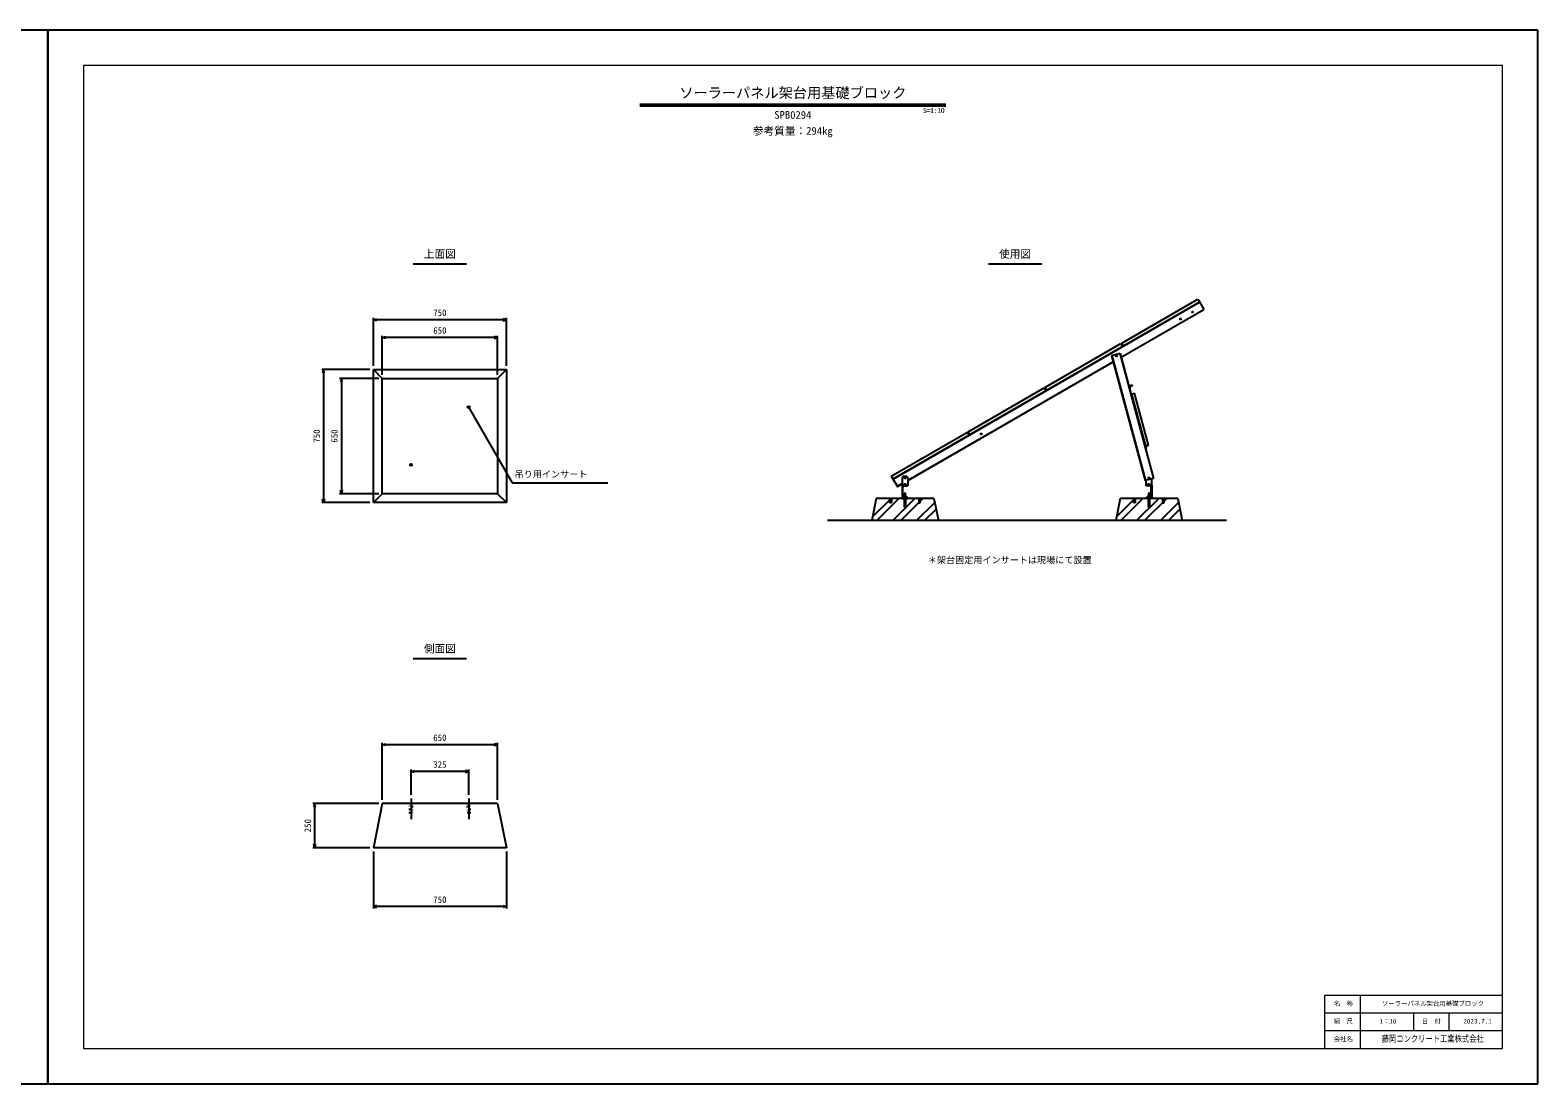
# Model space of a CAD drawing. Units: millimetres, scale not verified. Extents: x -4195 to 12605, y 0 to 5940.
# Drawn here: x 4105 to 12605, y 0 to 5940 of the extents above; entities that cross this region are included whole.
import ezdxf
from ezdxf.enums import TextEntityAlignment as Align

# ---------------------------------------------------------------- set-up
doc = ezdxf.new("R2010")
doc.units = ezdxf.units.MM
doc.header["$LTSCALE"] = 10
doc.linetypes.add('DOTTED', pattern=[1.75, 0.25, -1.5])
doc.linetypes.add('LONG_DASHED_DOTTED', pattern=[15.25, 12, -1.5, 0.25, -1.5])
for name, color, linetype, lineweight in [('_0-4_D-STR', 4, 'Continuous', 25), ('CENTER', 7, 'LONG_DASHED_DOTTED', 25), ('Defpoints_4', 5, 'Continuous', 25), ('DIM', 7, 'Continuous', 25), ('HATCH', 6, 'Continuous', 25), ('OUTLINE', 3, 'Continuous', 25), ('OUTLINE2', 4, 'Continuous', 25), ('TXT', 7, 'Continuous', 25), ('WAKU', 3, 'Continuous', 13), ('WAKU-LINE', 7, 'Continuous', 13)]:
    doc.layers.add(name, color=color, linetype=linetype, lineweight=lineweight)
doc.layers.add('WAKU-TXT', color=7, linetype='Continuous')
doc.styles.add('ＭＳ ゴシック', font='')
doc.styles.get('ＭＳ ゴシック').set_extended_font_data('MS Gothic')

msp = doc.modelspace()

# ---------------------------------------------------------------- linework, layer by layer
at = {"layer": '_0-4_D-STR'}
for p, q in [((9021.89, 3375.37), (9021.89, 3300.37)), ((9025.1, 3310.93), (9025.1, 3364.8))]:
    msp.add_line(p, q, dxfattribs=at)
at = {"layer": 'CENTER'}
for p, q in [((10310.2, 3925.64), (10294.55, 3921.45)), ((10412.66, 3368.63), (10412.66, 3386.6)), ((9037.66, 3300.37), (9037.66, 3242.15)), ((10412.66, 3300.37), (10412.66, 3242.15)), ((6252.57, 1608.46), (6252.57, 1492.02)), ((6577.57, 1608.46), (6577.57, 1492.02))]:
    msp.add_line(p, q, dxfattribs=at)
at = {"layer": 'Defpoints_4'}
for p, q in [((4205, 5940), (-4195, 5940)), ((4205, 0), (4205, 5940)), ((12605, 5940), (4205, 5940)), ((4205, 5940), (4205, 0)), ((12605, 0), (12605, 5940)), ((-4195, 0), (4205, 0)), ((4205, 0), (12605, 0))]:
    msp.add_line(p, q, dxfattribs=at)
at = {"layer": 'DIM'}
for p, q in [((6040.07, 4046.97), (6040.07, 4317.61)), ((6040.07, 4307.61), (6060.07, 4312.96)), ((6790.07, 4307.61), (6040.07, 4307.61)), ((6060.07, 4302.25), (6040.07, 4307.61)), ((6790.07, 4307.61), (6770.07, 4312.96)), ((6770.07, 4302.25), (6790.07, 4307.61)), ((6790.07, 4046.97), (6790.07, 4317.61)), ((6090.07, 3996.97), (6090.07, 4217.61)), ((6090.07, 4207.61), (6110.07, 4212.96)), ((6740.07, 4207.61), (6090.07, 4207.61)), ((6110.07, 4202.25), (6090.07, 4207.61)), ((6740.07, 4207.61), (6720.07, 4212.96)), ((6720.07, 4202.25), (6740.07, 4207.61)), ((6740.07, 3996.97), (6740.07, 4217.61)), ((6020.07, 4026.97), (5749.43, 4026.97)), ((5759.43, 4026.97), (5754.07, 4006.97)), ((5759.43, 4026.97), (5759.43, 3276.97)), ((5764.79, 4006.97), (5759.43, 4026.97)), ((6070.07, 3976.97), (5849.43, 3976.97)), ((5859.43, 3976.97), (5854.07, 3956.97)), ((5859.43, 3976.97), (5859.43, 3326.97)), ((5864.79, 3956.97), (5859.43, 3976.97)), ((6580.57, 3809.27), (6823.28, 3388.88)), ((6070.07, 3326.97), (5849.43, 3326.97)), ((5859.43, 3326.97), (5854.07, 3346.97)), ((5864.79, 3346.97), (5859.43, 3326.97)), ((6823.28, 3388.88), (7361.66, 3388.88)), ((6020.07, 3276.97), (5749.43, 3276.97)), ((5759.43, 3276.97), (5754.07, 3296.97)), ((5764.79, 3296.97), (5759.43, 3276.97)), ((6090.07, 1600.58), (6090.07, 1921.86)), ((6090.07, 1911.86), (6110.07, 1917.21)), ((6740.07, 1911.86), (6090.07, 1911.86)), ((6110.07, 1906.5), (6090.07, 1911.86)), ((6740.07, 1911.86), (6720.07, 1917.21)), ((6720.07, 1906.5), (6740.07, 1911.86)), ((6740.07, 1600.58), (6740.07, 1921.86)), ((6252.57, 1628.46), (6252.57, 1771.22)), ((6252.57, 1761.22), (6272.57, 1766.58)), ((6577.57, 1761.22), (6252.57, 1761.22)), ((6272.57, 1755.86), (6252.57, 1761.22)), ((6577.57, 1761.22), (6557.57, 1766.58)), ((6557.57, 1755.86), (6577.57, 1761.22)), ((6577.57, 1628.46), (6577.57, 1771.22)), ((6070.07, 1580.58), (5698.79, 1580.58)), ((5708.79, 1580.58), (5703.44, 1560.58)), ((5708.79, 1580.58), (5708.79, 1330.58)), ((5714.15, 1560.58), (5708.79, 1580.58)), ((6020.07, 1330.58), (5698.79, 1330.58)), ((5708.79, 1330.58), (5703.44, 1350.58)), ((5714.15, 1350.58), (5708.79, 1330.58)), ((6040.07, 1310.58), (6040.07, 989.31)), ((6790.07, 1310.58), (6790.07, 989.31)), ((6060.07, 1004.67), (6040.07, 999.31)), ((6790.07, 999.31), (6040.07, 999.31)), ((6040.07, 999.31), (6060.07, 993.95)), ((6770.07, 1004.67), (6790.07, 999.31)), ((6790.07, 999.31), (6770.07, 993.95))]:
    msp.add_line(p, q, dxfattribs=at)
at = {"layer": 'HATCH'}
for p, q in [((8854.37, 3196.43), (8958.31, 3300.37)), ((8878.21, 3175.37), (9003.21, 3300.37)), ((8968.01, 3175.37), (9093.01, 3300.37)), ((9012.91, 3175.37), (9137.91, 3300.37)), ((9102.71, 3175.37), (9204.75, 3277.4)), ((9147.62, 3175.37), (9212.23, 3239.98)), ((10229.37, 3196.43), (10333.31, 3300.37)), ((10253.21, 3175.37), (10378.21, 3300.37)), ((10343.01, 3175.37), (10468.01, 3300.37)), ((10387.91, 3175.37), (10512.91, 3300.37)), ((10477.71, 3175.37), (10579.75, 3277.4)), ((10522.62, 3175.37), (10587.23, 3239.98))]:
    msp.add_line(p, q, dxfattribs=at)
at = {"layer": 'OUTLINE'}
for p, q in [((6040.07, 4026.97), (6090.07, 3976.97)), ((6040.07, 4026.97), (6790.07, 4026.97)), ((6040.07, 3276.97), (6040.07, 4026.97)), ((6790.07, 4026.97), (6740.07, 3976.97)), ((6790.07, 4026.97), (6790.07, 3276.97)), ((6090.07, 3976.97), (6740.07, 3976.97)), ((6090.07, 3326.97), (6090.07, 3976.97)), ((6740.07, 3976.97), (6740.07, 3326.97)), ((6040.07, 3276.97), (6090.07, 3326.97)), ((6740.07, 3326.97), (6090.07, 3326.97)), ((6790.07, 3276.97), (6740.07, 3326.97)), ((6790.07, 3276.97), (6040.07, 3276.97)), ((8875.16, 3300.37), (8850.16, 3175.37)), ((9200.16, 3300.37), (8875.16, 3300.37)), ((8952.28, 3300.37), (8960.53, 3300.37)), ((8952.28, 3275.37), (8952.28, 3300.37)), ((8960.53, 3275.37), (8952.28, 3275.37)), ((8960.53, 3300.37), (8960.53, 3275.37)), ((9123.03, 3300.37), (9114.78, 3300.37)), ((9114.78, 3300.37), (9114.78, 3275.37)), ((9114.78, 3275.37), (9123.03, 3275.37)), ((9123.03, 3275.37), (9123.03, 3300.37)), ((9200.16, 3300.37), (9225.16, 3175.37)), ((10250.16, 3300.37), (10225.16, 3175.37)), ((10575.16, 3300.37), (10250.16, 3300.37)), ((10327.28, 3300.37), (10335.53, 3300.37)), ((10327.28, 3275.37), (10327.28, 3300.37)), ((10335.53, 3275.37), (10327.28, 3275.37)), ((10335.53, 3300.37), (10335.53, 3275.37)), ((10498.03, 3300.37), (10489.78, 3300.37)), ((10489.78, 3300.37), (10489.78, 3275.37)), ((10489.78, 3275.37), (10498.03, 3275.37)), ((10498.03, 3275.37), (10498.03, 3300.37)), ((10575.16, 3300.37), (10600.16, 3175.37)), ((6090.07, 1580.58), (6040.07, 1330.58)), ((6740.07, 1580.58), (6090.07, 1580.58)), ((6740.07, 1580.58), (6790.07, 1330.58)), ((6790.07, 1330.58), (6040.07, 1330.58))]:
    msp.add_line(p, q, dxfattribs=at)
at = {"layer": 'OUTLINE', "linetype": 'DOTTED'}
for p, q in [((6244.32, 1530.58), (6244.32, 1580.58)), ((6260.82, 1530.58), (6244.32, 1530.58)), ((6260.82, 1580.58), (6260.82, 1530.58)), ((6569.32, 1580.58), (6569.32, 1530.58)), ((6569.32, 1530.58), (6585.82, 1530.58)), ((6585.82, 1530.58), (6585.82, 1580.58))]:
    msp.add_line(p, q, dxfattribs=at)
at = {"layer": 'OUTLINE'}
for centre in [(6577.57, 3814.47), (6252.57, 3489.47)]:
    msp.add_circle(centre, 6, dxfattribs=at)
at = {"layer": 'OUTLINE2'}
for p, q in [((10259, 4175.94), (10687.68, 4423.44)), ((10687.68, 4423.44), (10696.68, 4407.85)), ((8968.96, 3410.35), (10696.68, 4407.85)), ((8969.76, 3408.96), (10697.48, 4406.46)), ((10255.89, 4097.03), (10721.07, 4365.61)), ((10256.22, 4095.81), (10721.68, 4364.55)), ((10696.68, 4407.85), (10721.68, 4364.55)), ((9825.99, 3925.94), (10254.67, 4173.44)), ((10254.67, 4173.44), (10263.67, 4157.85)), ((10259, 4175.94), (10268, 4160.35)), ((10250.33, 4117.79), (10202.03, 4104.85)), ((10202.03, 4104.85), (10390.77, 3400.45)), ((10203.57, 4105.26), (10392.32, 3400.85)), ((10248.78, 4117.37), (10437.52, 3412.98)), ((10250.33, 4117.79), (10439.07, 3413.39)), ((9053.76, 3402.99), (10211.06, 4071.15)), ((9053.91, 3401.65), (10211.39, 4069.92)), ((9392.98, 3675.94), (9821.66, 3923.44)), ((9821.66, 3923.44), (9830.66, 3907.85)), ((9825.99, 3925.94), (9834.99, 3910.35)), ((10319.1, 3938.38), (10299.78, 3933.21)), ((10299.78, 3933.21), (10304.96, 3913.89)), ((10306.5, 3915.86), (10303.07, 3928.65)), ((10304.96, 3913.89), (10305.44, 3914.02)), ((10305.37, 3932.63), (10318.17, 3936.06)), ((10319.23, 3937.9), (10319.1, 3938.38)), ((10311.84, 3888.21), (10331.16, 3893.38)), ((10394.02, 3581.51), (10311.84, 3888.21)), ((10313.77, 3888.73), (10395.95, 3582.03)), ((10409.86, 3599.67), (10331.16, 3893.38)), ((8959.96, 3425.94), (9388.65, 3673.44)), ((9388.65, 3673.44), (9397.65, 3657.85)), ((9392.98, 3675.94), (9401.98, 3660.35)), ((10390.15, 3595.94), (10409.47, 3601.12)), ((10392.47, 3595.01), (10409.86, 3599.67)), ((10394.02, 3581.51), (10395.95, 3582.03)), ((8959.96, 3425.94), (8968.96, 3410.35)), ((8968.96, 3410.35), (8993.96, 3367.05)), ((9028.91, 3425.37), (9021.41, 3417.87)), ((9021.41, 3417.87), (9021.41, 3375.37)), ((9028.91, 3425.37), (9046.41, 3425.37)), ((9053.91, 3417.87), (9046.41, 3425.37)), ((9053.91, 3417.87), (9053.91, 3375.37)), ((10439.07, 3413.4), (10390.78, 3400.43)), ((10396.41, 3375.37), (10396.41, 3401.94)), ((10428.91, 3375.37), (10428.91, 3410.67)), ((8993.24, 3368.04), (9021.36, 3384.27)), ((8993.96, 3367.05), (9021.41, 3382.89)), ((9021.41, 3378.37), (9053.91, 3378.37)), ((9021.41, 3375.37), (9053.91, 3375.37)), ((9053.42, 3375.37), (9021.89, 3375.37)), ((9029.66, 3369.79), (9051.14, 3371.66)), ((9040.66, 3330.37), (9034.66, 3330.37)), ((9034.66, 3330.37), (9034.66, 3300.37)), ((9037.66, 3368.63), (9037.66, 3386.6)), ((9040.66, 3300.37), (9040.66, 3330.37)), ((9053.42, 3374.15), (9053.42, 3375.37)), ((10396.41, 3378.37), (10428.91, 3378.37)), ((10396.41, 3375.37), (10428.91, 3375.37)), ((10396.41, 3375.37), (10428.91, 3375.37)), ((10396.41, 3374.15), (10396.41, 3375.37)), ((10421.09, 3369.27), (10398.69, 3371.66)), ((10415.66, 3330.37), (10409.66, 3330.37)), ((10409.66, 3330.37), (10409.66, 3300.37)), ((10415.66, 3300.37), (10415.66, 3330.37)), ((10425.66, 3311.45), (10425.66, 3364.29)), ((10428.91, 3375.37), (10428.91, 3300.37)), ((9021.89, 3300.37), (9053.42, 3300.37)), ((9051.14, 3304.07), (9029.66, 3305.95)), ((9045.16, 3313.72), (9030.16, 3313.72)), ((9030.16, 3313.72), (9030.16, 3306.22)), ((9030.16, 3306.22), (9045.16, 3306.22)), ((9033.91, 3306.22), (9033.91, 3313.72)), ((9034.66, 3300.37), (9040.66, 3300.37)), ((9034.66, 3250.37), (9034.66, 3300.37)), ((9040.66, 3250.37), (9034.66, 3250.37)), ((9040.66, 3300.37), (9040.66, 3250.37)), ((9041.41, 3306.22), (9041.41, 3313.72)), ((9045.16, 3306.22), (9045.16, 3313.72)), ((9053.42, 3300.37), (9053.42, 3301.58)), ((10396.41, 3300.37), (10396.41, 3301.58)), ((10428.91, 3300.37), (10396.41, 3300.37)), ((10398.69, 3304.07), (10421.09, 3306.46)), ((10420.16, 3313.72), (10405.16, 3313.72)), ((10405.16, 3313.72), (10405.16, 3306.22)), ((10405.16, 3306.22), (10420.16, 3306.22)), ((10408.91, 3306.22), (10408.91, 3313.72)), ((10409.66, 3300.37), (10415.66, 3300.37)), ((10409.66, 3250.37), (10409.66, 3300.37)), ((10415.66, 3250.37), (10409.66, 3250.37)), ((10415.66, 3300.37), (10415.66, 3250.37)), ((10416.41, 3306.22), (10416.41, 3313.72)), ((10420.16, 3306.22), (10420.16, 3313.72)), ((10850.16, 3175.37), (8600.16, 3175.37))]:
    msp.add_line(p, q, dxfattribs=at)
for centre in [(10657.99, 4350.87), (10590.44, 4311.87), (10228.44, 4102.87), (9467.21, 3663.37), (9037.66, 3415.37), (10412.66, 3415.37)]:
    msp.add_circle(centre, 3, dxfattribs=at)
for centre, radius, start, end in [((10306.21, 3929.5), 3.25, 105, 195), ((10305.06, 3915.47), 1.5, 285, 15), ((10317.78, 3937.51), 1.5, 285, 15), ((9030.1, 3364.8), 5, 95, 180), ((9050.92, 3374.15), 2.5, 275, 0), ((10398.91, 3374.15), 2.5, 180, 265), ((10420.66, 3364.29), 5, 0, 85), ((9030.1, 3310.93), 5, 180, 265), ((9050.92, 3301.58), 2.5, 0, 85), ((10398.91, 3301.58), 2.5, 95, 180), ((10420.66, 3311.45), 5, 275, 0)]:
    msp.add_arc(centre, radius, start, end, dxfattribs=at)
at = {"layer": 'TXT'}
for p, q in [((7542.96, 5523.33), (9267.04, 5523.33)), ((7542.96, 5513.73), (9267.04, 5513.73)), ((6265.07, 4622.94), (6565.07, 4622.94)), ((9507.7, 4622.94), (9807.7, 4622.94)), ((6265.07, 2397.84), (6565.07, 2397.84))]:
    msp.add_line(p, q, dxfattribs=at)
at = {"layer": 'WAKU'}
for p, q in [((12405, 5740), (4405, 5740)), ((4405, 5740), (4405, 200)), ((12405, 200), (12405, 5740)), ((11405, 500), (12405, 500)), ((11405, 200), (11405, 500)), ((4405, 200), (12405, 200))]:
    msp.add_line(p, q, dxfattribs=at)
at = {"layer": 'WAKU-LINE'}
for p, q in [((11605, 200), (11605, 500)), ((11405, 400), (12405, 400)), ((11905, 300), (11905, 400)), ((12105, 300), (12105, 400)), ((11405, 300), (12405, 300))]:
    msp.add_line(p, q, dxfattribs=at)

# ---------------------------------------------------------------- texts
at = {"layer": 'DIM', "style": 'ＭＳ ゴシック'}
for s, p in [('750', (6377.57, 4317.61)), ('650', (6377.57, 4217.61)), ('650', (6377.57, 1921.86)), ('325', (6377.57, 1771.22)), ('750', (6377.57, 1009.31))]:
    msp.add_text(s, height=36.66, dxfattribs=at).set_placement(p, align=Align.BOTTOM_LEFT)
for s, p in [('750', (5749.43, 3614.47)), ('650', (5849.43, 3614.47)), ('250', (5698.79, 1418.08))]:
    msp.add_text(s, height=36.66, rotation=90, dxfattribs=at).set_placement(p, align=Align.BOTTOM_LEFT)
at = {"layer": 'TXT', "style": 'ＭＳ ゴシック'}
for s, height, p in [('ソーラーパネル架台用基礎ブロック', 58.65, (7765, 5540)), ('SPB0294', 43.99, (8300, 5427.07)), ('S', 29.33, (9138.13, 5463.65)), ('=', 29.33, (9158.13, 5463.65)), ('1', 29.33, (9178.13, 5463.65)), (':', 29.33, (9198.13, 5463.65)), ('1', 29.33, (9218.13, 5463.65)), ('0', 29.33, (9238.13, 5463.65)), ('参考質量：294kg', 43.99, (8180, 5337.07)), ('上面図', 43.99, (6325.07, 4642.94)), ('使用図', 43.99, (9567.7, 4642.94)), ('吊り用インサート', 36.66, (6836.36, 3407.23)), ('＊架台固定用インサートは現場にて設置', 36.66, (9165.63, 2923.41)), ('側面図', 43.99, (6325.07, 2417.84))]:
    msp.add_text(s, height=height, dxfattribs=at).set_placement(p, align=Align.BOTTOM_LEFT)
at = {"layer": 'WAKU-TXT', "style": 'ＭＳ ゴシック'}
for s, p in [('名\u3000称', (11454.95, 432.5)), ('ソーラーパネル架台用基礎ブロック', (11726.5, 432.5)), ('縮\u3000尺', (11454.95, 332.5)), ('1：10', (11711.75, 332.5)), ('日\u3000付', (11950.95, 332.5)), ('2023.7.1', (12185, 332.5)), ('会社名', (11454.95, 232.5))]:
    msp.add_text(s, height=25.66, dxfattribs=at).set_placement(p, align=Align.BOTTOM_LEFT)
at = {"layer": 'WAKU-TXT', "style": 'ＭＳ ゴシック', "width": 0.8}
msp.add_text('藤岡コンクリート工業株式会社', height=36.66, dxfattribs=at).set_placement((11725, 225), align=Align.BOTTOM_LEFT)

doc.saveas('drawing.dxf')
